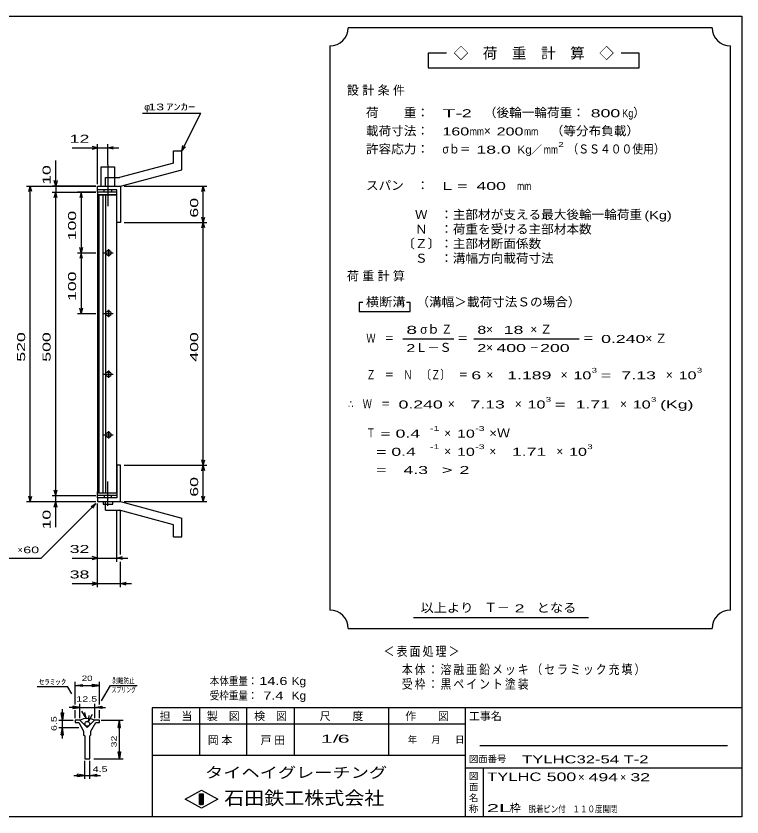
# Model space of a CAD drawing. Units: millimetres, scale not verified. Extents: x -1092 to 1034, y -771 to 635.
# Drawn here: x -162 to 1034, y -685 to 635 of the extents above; entities that cross this region are included whole.
import ezdxf
from ezdxf.enums import TextEntityAlignment as Align

# ---------------------------------------------------------------- set-up
doc = ezdxf.new("R2010")
doc.units = ezdxf.units.MM
doc.header["$LTSCALE"] = 6
doc.linetypes.add('LONG_DASHED_DOTTED', pattern=[15.25, 12, -1.5, 0.25, -1.5])
for name, color, linetype, lineweight in [('0_2', 150, 'Continuous', 25), ('16', 3, 'Continuous', 25), ('19', 6, 'Continuous', 25), ('22', 2, 'Continuous', 25), ('32', 4, 'Continuous', 25)]:
    doc.layers.add(name, color=color, linetype=linetype, lineweight=lineweight)
doc.styles.add('ベクトル', font='')
doc.styles.get('ベクトル').set_extended_font_data('ベクトル')

msp = doc.modelspace()

# ---------------------------------------------------------------- linework, layer by layer
at = {"layer": '0_2'}
for p, q in [((-1041.6, 635.4), (1034.4, 635.4)), ((1034.4, 635.4), (1034.4, -684.6)), ((1034.4, -504.6), (62.4, -504.6)), ((62.4, -504.6), (62.4, -684.6)), ((140.4, -504.6), (140.4, -582.6)), ((218.4, -582.6), (218.4, -504.6)), ((296.4, -504.6), (296.4, -582.6)), ((452.4, -582.6), (452.4, -504.6)), ((578.4, -504.6), (578.4, -684.6)), ((578.4, -531.6), (62.4, -531.6)), ((1010.4, -567.6), (602.4, -567.6)), ((62.4, -582.6), (578.4, -582.6)), ((578.4, -603.6), (1034.4, -603.6)), ((608.4, -684.6), (608.4, -603.6)), ((116.4, -655.2), (143.4, -640.2)), ((140.4, -646.2), (146.4, -646.2)), ((140.4, -664.2), (140.4, -646.2)), ((140.4, -646.2), (141.6, -646.2)), ((141.6, -646.2), (141.6, -664.2)), ((142.8, -664.2), (142.8, -646.2)), ((142.8, -646.2), (144, -646.2)), ((143.4, -640.2), (170.4, -655.2)), ((144, -646.2), (144, -664.2)), ((145.2, -664.2), (145.2, -646.2)), ((145.2, -646.2), (146.4, -646.2)), ((146.4, -646.2), (146.4, -664.2)), ((146.4, -646.2), (146.4, -664.2)), ((143.4, -670.2), (116.4, -655.2)), ((170.4, -655.2), (143.4, -670.2)), ((146.4, -664.2), (140.4, -664.2)), ((141.6, -664.2), (142.8, -664.2)), ((144, -664.2), (145.2, -664.2)), ((1034.4, -684.6), (-1041.6, -684.6))]:
    msp.add_line(p, q, dxfattribs=at)
at = {"layer": '16'}
for p, q in [((4.2, 345.1), (-27.8, 345.1)), ((-27.8, 345.1), (-27.8, 340.6)), ((4.2, 340.6), (4.2, 345.1)), ((-27.8, 340.6), (4.2, 340.6)), ((-27.8, 340.6), (-27.8, -150.4)), ((4.2, 340.6), (-27.8, 340.6)), ((-25.8, 340.6), (-25.8, -150.4)), ((-18.8, -150.4), (-18.8, 340.6)), ((-14.8, 340.6), (-14.8, -150.4)), ((4.2, -150.4), (4.2, 340.6)), ((-9.8, 251.1), (-9.8, 239.1)), ((-17.8, 245.1), (-1.8, 245.1)), ((-7.8, 248.1), (-11.8, 248.1)), ((-11.8, 242.1), (-7.8, 242.1)), ((-7.8, 148.1), (-11.8, 148.1)), ((-9.8, 151.1), (-9.8, 139.1)), ((-17.8, 145.1), (-1.8, 145.1)), ((-11.8, 142.1), (-7.8, 142.1)), ((-17.8, 45.1), (-1.8, 45.1)), ((-7.8, 48.1), (-11.8, 48.1)), ((-11.8, 42.1), (-7.8, 42.1)), ((-9.8, 51.1), (-9.8, 39.1)), ((-7.8, -51.9), (-11.8, -51.9)), ((-9.8, -48.9), (-9.8, -60.9)), ((-17.8, -54.9), (-1.8, -54.9)), ((-11.8, -57.9), (-7.8, -57.9)), ((-27.8, -150.4), (4.2, -150.4)), ((-27.8, -154.9), (-27.8, -150.4)), ((-27.8, -150.4), (4.2, -150.4)), ((4.2, -154.9), (-27.8, -154.9)), ((4.2, -150.4), (4.2, -154.9))]:
    msp.add_line(p, q, dxfattribs=at)
for centre, radius, start, end in [((-11.8, 245.1), 3, 90, 270), ((-9.8, 245.1), 4, 46.6, 133.4), ((-9.8, 245.1), 4, 226.6, 313.4), ((-7.8, 245.1), 3, 270, 90), ((-11.8, 145.1), 3, 90, 270), ((-9.8, 145.1), 4, 46.6, 133.4), ((-7.8, 145.1), 3, 270, 90), ((-9.8, 145.1), 4, 226.6, 313.4), ((-11.8, 45.1), 3, 90, 270), ((-9.8, 45.1), 4, 46.6, 133.4), ((-9.8, 45.1), 4, 226.6, 313.4), ((-7.8, 45.1), 3, 270, 90), ((-11.8, -54.9), 3, 90, 270), ((-9.8, -54.9), 4, 46.6, 133.4), ((-7.8, -54.9), 3, 270, 90), ((-9.8, -54.9), 4, 226.6, 313.4)]:
    msp.add_arc(centre, radius, start, end, dxfattribs=at)
at = {"layer": '19'}
for p, q in [((97.2, 413.1), (111.2, 413.1)), ((97.2, 393.1), (97.2, 413.1)), ((111.2, 382.1), (111.2, 413.1)), ((-21.8, 355.1), (-21.8, 387.1)), ((-21.8, 387.1), (0.2, 387.1)), ((0.2, 387.1), (0.2, 355.1)), ((97.2, 393.1), (8.2, 369.1)), ((10.2, 355.1), (111.2, 382.1)), ((-14.8, 369.1), (8.2, 369.1)), ((-14.8, 355.1), (-14.8, 369.1)), ((-27.8, 345.1), (-27.8, 355.1)), ((-27.8, 349.1), (-27.8, 355.1)), ((-27.8, 355.1), (9.2, 355.1)), ((4.2, 349.1), (-27.8, 349.1)), ((-16.8, 345.1), (-16.8, 349.1)), ((-14.8, 355.1), (10.2, 355.1)), ((-4.8, 349.1), (-4.8, 345.1)), ((4.2, 295.1), (4.2, 349.1)), ((9.2, 355.1), (10.2, 354.1)), ((10.2, 354.1), (10.2, 295.1)), ((10.2, 295.1), (4.2, 295.1)), ((10.2, -104.9), (4.2, -104.9)), ((4.2, -104.9), (4.2, -158.9)), ((10.2, -163.9), (10.2, -104.9)), ((-27.8, -158.9), (-27.8, -148.9)), ((-16.8, -154.9), (-16.8, -158.9)), ((-4.8, -158.9), (-4.8, -154.9)), ((-27.8, -158.9), (-27.8, -164.9)), ((4.2, -158.9), (-27.8, -158.9)), ((-27.8, -164.9), (9.2, -164.9)), ((-18.8, -164.9), (-18.8, -168.9)), ((-18.8, -168.9), (-2.8, -168.9)), ((-14.8, -164.9), (10.2, -164.9)), ((-14.8, -178.9), (-14.8, -164.9)), ((-2.8, -168.9), (-2.8, -164.9)), ((9.2, -164.9), (10.2, -163.9)), ((10.2, -164.9), (111.2, -191.9)), ((-14.8, -178.9), (8.2, -178.9)), ((97.2, -202.9), (8.2, -178.9)), ((111.2, -222.9), (111.2, -191.9)), ((97.2, -222.9), (97.2, -202.9)), ((97.2, -222.9), (111.2, -222.9))]:
    msp.add_line(p, q, dxfattribs=at)
at = {"layer": '19', "linetype": 'LONG_DASHED_DOTTED'}
for p, q in [((-10.8, 390.1), (-10.8, 322.1)), ((-10.8, -171.9), (-10.8, -131.9))]:
    msp.add_line(p, q, dxfattribs=at)
at = {"layer": '22', "color": 4}
for p, q in [((985.2, 616.2), (385.2, 616.2)), ((355.2, 586.2), (355.2, -343.8)), ((1015.2, -343.8), (1015.2, 586.2)), ((547.2, 574.2), (517.2, 574.2)), ((517.2, 574.2), (517.2, 550.2)), ((865.2, 574.2), (835.2, 574.2)), ((865.2, 550.2), (865.2, 574.2)), ((517.2, 550.2), (865.2, 550.2)), ((46.2, 475.1), (142.2, 475.1)), ((111.2, 413.1), (142.2, 475.1)), ((-27.8, 358.1), (-27.8, 424.1)), ((-10.8, 389.9), (-10.8, 424.1)), ((-69.8, 418.1), (-27.8, 418.1)), ((-27.8, 418.1), (-36.8, 420.5)), ((-36.8, 415.7), (-27.8, 418.1)), ((-27.8, 418.1), (-10.8, 418.1)), ((-10.8, 418.1), (-1.8, 420.5)), ((-1.8, 415.7), (-10.8, 418.1)), ((-10.8, 418.1), (7.2, 418.1)), ((111.2, 413.1), (113, 421.86)), ((111.2, 413.1), (117.2, 419.7)), ((-96.8, 355.1), (-96.8, 397.1)), ((-96.8, 355.1), (-99.2, 364.1)), ((-94.4, 364.1), (-96.8, 355.1)), ((-144.8, 355.1), (-30.8, 355.1)), ((-141.2, 346.1), (-138.8, 355.1)), ((-136.4, 346.1), (-138.8, 355.1)), ((-138.8, -164.9), (-138.8, 355.1)), ((-30.8, 355.1), (-102.8, 355.1)), ((-102.8, 345.1), (-30.8, 345.1)), ((-99.2, 336.1), (-96.8, 345.1)), ((-96.8, 355.1), (-96.8, 345.1)), ((-94.4, 336.1), (-96.8, 345.1)), ((-96.8, -154.9), (-96.8, 345.1)), ((-30.8, 345.1), (-60.8, 345.1)), ((-54.8, 345.1), (-57.2, 336.1)), ((-52.4, 336.1), (-54.8, 345.1)), ((-54.8, 345.1), (-54.8, 245.1)), ((16.2, 355.1), (152.4, 355.1)), ((144, 346.1), (146.4, 355.1)), ((148.8, 346.1), (146.4, 355.1)), ((146.4, 295.1), (146.4, 355.1)), ((146.4, 295.1), (144, 304.1)), ((146.4, 295.1), (148.8, 304.1)), ((16.2, 295.1), (152.4, 295.1)), ((144, 286.1), (146.4, 295.1)), ((148.8, 286.1), (146.4, 295.1)), ((146.4, -104.9), (146.4, 295.1)), ((-54.8, 245.1), (-57.2, 254.1)), ((-52.4, 254.1), (-54.8, 245.1)), ((-60.8, 245.1), (-30.8, 245.1)), ((-54.8, 245.1), (-57.2, 236.1)), ((-52.4, 236.1), (-54.8, 245.1)), ((-54.8, 245.1), (-54.8, 145.1)), ((409.2, 163.2), (403.2, 163.2)), ((403.2, 163.2), (403.2, 148.2)), ((487.2, 163.2), (481.2, 163.2)), ((487.2, 148.2), (487.2, 163.2)), ((-54.8, 145.1), (-57.2, 154.1)), ((-52.4, 154.1), (-54.8, 145.1)), ((403.2, 148.2), (487.2, 148.2)), ((-60.8, 145.1), (-30.8, 145.1)), ((475.2, 103.2), (559.2, 103.2)), ((592.2, 103.2), (766.2, 103.2)), ((16.2, -104.9), (152.4, -104.9)), ((146.4, -104.9), (144, -95.9)), ((144, -113.9), (146.4, -104.9)), ((146.4, -104.9), (148.8, -95.9)), ((148.8, -113.9), (146.4, -104.9)), ((146.4, -164.9), (146.4, -104.9)), ((-138.8, -164.9), (-141.2, -155.9)), ((-138.8, -164.9), (-136.4, -155.9)), ((-102.8, -154.9), (-30.8, -154.9)), ((-96.8, -154.9), (-99.2, -145.9)), ((-96.8, -154.9), (-94.4, -145.9)), ((-96.8, -164.9), (-96.8, -154.9)), ((146.4, -164.9), (144, -155.9)), ((146.4, -164.9), (148.8, -155.9)), ((-144.8, -164.9), (-30.8, -164.9)), ((-120.8, -257.9), (-30.8, -167.9)), ((-102.8, -164.9), (-30.8, -164.9)), ((-99.2, -173.9), (-96.8, -164.9)), ((-94.4, -173.9), (-96.8, -164.9)), ((-96.8, -206.9), (-96.8, -164.9)), ((-38.6, -172.7), (-30.8, -167.9)), ((-35.6, -175.7), (-30.8, -167.9)), ((-27.8, -263.9), (-27.8, -167.9)), ((-27.8, -305.9), (-27.8, -167.9)), ((16.2, -164.9), (152.4, -164.9)), ((4.2, -263.9), (4.2, -178.3)), ((10.2, -251.9), (10.2, -178.3)), ((-240.8, -257.9), (-120.8, -257.9)), ((-69.8, -257.9), (-27.8, -257.9)), ((-27.8, -257.9), (-36.8, -255.5)), ((-36.8, -260.3), (-27.8, -257.9)), ((-27.8, -257.9), (4.2, -257.9)), ((4.2, -257.9), (13.2, -255.5)), ((13.2, -260.3), (4.2, -257.9)), ((4.2, -257.9), (22.2, -257.9)), ((10.2, -305.9), (10.2, -263.9)), ((-69.8, -299.9), (-27.8, -299.9)), ((-27.8, -299.9), (-36.8, -297.5)), ((-36.8, -302.3), (-27.8, -299.9)), ((-27.8, -299.9), (10.2, -299.9)), ((10.2, -299.9), (19.2, -297.5)), ((19.2, -302.3), (10.2, -299.9)), ((10.2, -299.9), (28.2, -299.9)), ((493.2, -355.8), (781.2, -355.8)), ((385.2, -373.8), (985.2, -373.8))]:
    msp.add_line(p, q, dxfattribs=at)
for centre, start, end in [((355.2, 616.2), 270, 0), ((1015.2, 616.2), 180, 270), ((355.2, -373.8), 0, 90), ((1015.2, -373.8), 90, 180)]:
    msp.add_arc(centre, 30, start, end, dxfattribs=at)
at = {"layer": '32'}
for p, q in [((-64.8, -499.2), (-64.8, -462)), ((-24.8, -499.2), (-24.8, -462)), ((-127.4, -469.8), (-77.4, -469.8)), ((-70.4, -481.8), (-77.4, -469.8)), ((-64.8, -468), (-52.8, -466.2)), ((-52.8, -469.8), (-64.8, -468)), ((-64.8, -468), (-24.8, -468)), ((-52.8, -469.8), (-52.8, -466.2)), ((-24.8, -468), (-36.8, -466.2)), ((-36.8, -469.8), (-36.8, -466.2)), ((-36.8, -469.8), (-24.8, -468)), ((-21.2, -493), (-6.6, -467.8)), ((-6.6, -467.8), (37.4, -467.8)), ((-56.8, -522), (-56.8, -498)), ((-32.8, -498), (-32.8, -522)), ((-85.8, -525), (-87.6, -513)), ((-87.6, -513), (-84, -513)), ((-85.8, -525), (-85.8, -507)), ((-84, -513), (-85.8, -525)), ((-56.8, -504), (-74.8, -504)), ((-56.8, -504), (-68.8, -502.2)), ((-68.8, -502.2), (-68.8, -505.8)), ((-68.8, -505.8), (-56.8, -504)), ((-64.8, -522), (-64.8, -508.8)), ((-56.8, -504), (-32.8, -504)), ((-46.8, -522), (-53.8, -510)), ((-46.8, -522), (-49, -512.6)), ((-32.8, -504), (-20.8, -502.2)), ((-20.8, -505.8), (-32.8, -504)), ((-32.8, -504), (-14.8, -504)), ((-24.8, -522), (-24.8, -508.8)), ((-20.8, -502.2), (-20.8, -505.8)), ((-91.8, -525), (-67.8, -525)), ((-85.8, -537), (-85.8, -525)), ((-64.8, -525), (-64.8, -529)), ((-56.8, -525), (-64.8, -525)), ((-44.8, -537), (-56.8, -525)), ((-32.8, -525), (-44.8, -537)), ((-42.8, -527), (-36, -515)), ((-42.8, -527), (-41.4, -517.4)), ((-24.8, -525), (-32.8, -525)), ((-24.8, -529), (-24.8, -525)), ((-21.8, -525), (14.2, -525)), ((6.4, -537), (8.2, -525)), ((10, -537), (8.2, -525)), ((8.2, -589), (8.2, -525)), ((-91.8, -537), (-58.8, -537)), ((-87.6, -549), (-85.8, -537)), ((-84, -549), (-85.8, -537)), ((-85.8, -555), (-85.8, -537)), ((-64.8, -529), (-58.8, -529)), ((-58.8, -529), (-50.8, -543)), ((-38.8, -543), (-30.8, -529)), ((-30.8, -529), (-24.8, -529)), ((6.4, -537), (10, -537)), ((-87.6, -549), (-84, -549)), ((-50.8, -543), (-50.8, -549)), ((-50.8, -549), (-48.8, -551)), ((-48.8, -551), (-48.8, -589)), ((-40.8, -551), (-38.8, -549)), ((-40.8, -589), (-40.8, -551)), ((-38.8, -549), (-38.8, -543)), ((8.2, -589), (6.4, -577)), ((6.4, -577), (10, -577)), ((10, -577), (8.2, -589)), ((-48.8, -589), (-40.8, -589)), ((-48.8, -622), (-48.8, -592)), ((-40.8, -622), (-40.8, -592)), ((-33.8, -589), (14.2, -589)), ((-66.8, -616), (-48.8, -616)), ((-48.8, -616), (-60.8, -614.2)), ((-60.8, -617.8), (-60.8, -614.2)), ((-60.8, -617.8), (-48.8, -616)), ((-48.8, -616), (-40.8, -616)), ((-40.8, -616), (-28.8, -614.2)), ((-28.8, -617.8), (-40.8, -616)), ((-40.8, -616), (-22.8, -616)), ((-28.8, -617.8), (-28.8, -614.2))]:
    msp.add_line(p, q, dxfattribs=at)
msp.add_circle((-44.8, -531), 4, dxfattribs=at)
msp.add_arc((-45, -552.41), 30, 66, 113, dxfattribs=at)

# ---------------------------------------------------------------- texts
at = {"layer": '0_2', "style": 'ベクトル'}
for s, height, p in [('担\u3000当', 13.2, (74.4, -518.4)), ('製\u3000図', 13.2, (152.4, -518.4)), ('検\u3000図', 13.2, (230.4, -518.4)), ('尺\u3000\u3000度', 13.2, (338.4, -518.4)), ('作\u3000\u3000図', 13.2, (479.4, -518.4)), ('工事名', 13.2, (584.4, -518.4)), ('年', 11, (483.6, -557.1)), ('月', 11, (522.6, -557.1)), ('日', 11, (561.6, -557.1)), ('図面番号', 11, (584.4, -588.9)), ('図', 11, (584.4, -617.1)), ('面', 11, (584.4, -635.1)), ('名', 11, (584.4, -653.1)), ('称', 11, (584.4, -671.1))]:
    msp.add_text(s, height=height, dxfattribs=at).set_placement(p, align=Align.MIDDLE_LEFT)
at = {"layer": '0_2', "color": 222, "style": 'ベクトル'}
for s, height, width, p in [('タイヘイグレーチング', 17.6, 1.25, (149.4, -611.4)), ('石田鉄工株式会社', 21.99, 1.1, (180.9, -653.4))]:
    msp.add_text(s, height=height, dxfattribs=dict(at, width=width)).set_placement(p, align=Align.MIDDLE_LEFT)
at = {"layer": '22', "style": 'ベクトル'}
for s, height, p in [('◇\u3000荷\u3000重\u3000計\u3000算\u3000◇', 17.6, (559.2, 574.2)), ('φ', 11, (49.2, 485.6)), ('）', 14.52, (855, 476.1)), ('×', 14.52, (609, 446.1)), ('／', 13.2, (686.7, 415.2)), ('σｂ', 14.52, (504, 119.1)), ('×', 14.52, (612.6, 119.1)), ('Ｌ－Ｓ', 14.52, (496.2, 89.1)), ('×', 14.52, (612.6, 89.1)), ('×', 14.52, (613.2, 44.1)), ('×', 14.52, (735.6, 44.1)), ('×', 14.52, (909, 44.1)), ('×', 14.52, (549.6, -3.9)), ('×', 14.52, (660, -3.9)), ('×', 14.52, (833.4, -3.9)), ('×', 14.52, (543.6, -51.9)), ('×', 14.52, (543.6, -81.9)), ('×', 14.52, (618, -81.9)), ('×', 14.52, (728.4, -81.9)), ('×', 11, (-159.8, -244.4)), ('Ｔ－', 15.4, (609.6, -339.3)), ('×', 13.2, (764.4, -619)), ('×', 13.2, (833.4, -619)), ('枠', 13.2, (651.6, -670))]:
    msp.add_text(s, height=height, dxfattribs=at).set_placement(p, align=Align.MIDDLE_LEFT)
for s, height, width, p in [(' 13 ', 11, 1.6, (49.2, 485.6)), ('ｱﾝｶｰ', 11, 1.6, (85.2, 485.6)), ('荷\u3000\u3000重：\u3000', 14.52, 1.05, (414.6, 476.1)), ('T-', 13.2, 2, (540.6, 475.2)), (' 2 ', 13.2, 1.65, (564.6, 475.2)), ('（後輪一輪荷重：', 14.52, 1.05, (609, 476.1)), (' 800', 13.2, 1.65, (777, 475.2)), ('Kg', 13.2, 0.85, (837, 475.2)), ('載荷寸法：\u3000', 14.52, 1.05, (414.6, 446.1)), ('160', 13.2, 1.5, (540.6, 445.2)), ('mm', 13.2, 0.8, (585.6, 445.2)), ('200', 13.2, 1.5, (630, 445.2)), ('mm', 13.2, 0.8, (675, 445.2)), ('\u3000（等分布負載）', 14.52, 1.05, (698.4, 446.1)), (' 12 ', 13.2, 1.65, (-81.8, 433.1)), ('許容応力：\u3000', 14.52, 1.05, (414.6, 416.1)), ('σｂ＝', 14.52, 0.9, (540.6, 416.1)), ('2', 7.92, 1.5, (731.7, 423.6)), ('（ＳＳ４００使用）', 14.52, 0.9, (746.7, 416.1)), (' 18.0', 13.2, 1.65, (588.6, 415.2)), ('Kg', 13.2, 1.1, (664.2, 415.2)), ('mm', 13.2, 0.8, (707.7, 415.2)), ('スパン\u3000：\u3000', 14.52, 1.05, (414.6, 356.1)), ('L = ', 13.2, 1.65, (540.6, 355.2)), (' 400 ', 13.2, 1.65, (588.6, 355.2)), ('mm', 13.2, 0.8, (663.6, 355.2)), ('\u3000Ｗ\u3000：主部材が支える最大後輪一輪荷重', 14.52, 1.05, (474.6, 308.1)), ('(Kg)', 13.2, 1.35, (873.6, 307.2)), ('\u3000Ｎ\u3000：荷重を受ける主部材本数', 14.52, 1.05, (474.6, 284.1)), ('〔Ｚ〕：主部材断面係数', 14.52, 1.05, (474.6, 260.1)), ('\u3000Ｓ\u3000：溝幅方向載荷寸法', 14.52, 1.05, (474.6, 236.1)), ('横断溝', 14.52, 1.1, (414.6, 164.1)), ('\u3000（溝幅＞載荷寸法Ｓの場合）', 14.52, 1.05, (477, 164.1)), ('8', 13.2, 1.8, (481.2, 118.2)), ('Ｚ', 14.52, 0.9, (538.8, 119.1)), ('8', 13.2, 1.5, (598.2, 118.2)), (' 18 ', 13.2, 1.65, (633.6, 118.2)), ('Ｗ\u3000＝', 14.52, 0.75, (415.2, 104.1)), ('＝', 14.52, 0.9, (565.2, 104.1)), ('＝', 14.52, 0.9, (772.2, 104.1)), ('0.240', 13.2, 1.65, (802.2, 103.2)), ('2', 13.2, 1.5, (481.2, 88.2)), ('2', 13.2, 1.5, (598.2, 88.2)), (' 400 ', 13.2, 1.65, (621.6, 88.2)), (' 200 ', 13.2, 1.65, (693.6, 88.2)), ('－', 14.52, 0.75, (684.6, 89.1)), ('Ｚ\u3000＝\u3000Ｎ\u3000〔Ｚ〕\u3000＝', 14.52, 0.75, (415.2, 44.1)), ('3', 7.92, 1.5, (786.6, 51.6)), ('3', 7.92, 1.5, (960, 51.6)), (' 6 ', 13.2, 1.65, (580.2, 43.2)), ('  1.189', 13.2, 1.65, (631.2, 43.2)), ('10', 13.2, 1.5, (756.6, 43.2)), ('=', 13.2, 1.7, (801.6, 43.2)), ('  7.13', 13.2, 1.65, (819.6, 43.2)), ('10', 13.2, 1.5, (930, 43.2)), ('∴\u3000Ｗ\u3000＝', 14.52, 0.75, (385.2, -3.9)), (' 0.240', 13.2, 1.65, (460.2, -4.8)), ('  7.13', 13.2, 1.65, (570.6, -4.8)), ('10', 13.2, 1.5, (681, -4.8)), ('3', 7.92, 1.5, (711, 3.6)), ('  1.71', 13.2, 1.65, (744, -4.8)), ('10', 13.2, 1.5, (854.4, -4.8)), ('3', 7.92, 1.5, (884.4, 3.6)), ('(Kg)', 13.2, 1.65, (899.4, -4.8)), ('=', 13.2, 1.7, (726, -4.8)), ('Ｔ', 14.52, 0.75, (415.2, -51.9)), (' = 0.4', 13.2, 1.65, (430.2, -52.8)), ('-1', 7.918, 1.65, (520.2, -44.4)), ('10', 13.2, 1.5, (564.6, -52.8)), ('-3', 7.918, 1.65, (594.6, -44.4)), ('×Ｗ', 14.52, 1.1, (618, -51.9)), ('  = 0.4', 13.2, 1.65, (415.2, -82.8)), ('-1', 7.918, 1.65, (520.2, -74.4)), ('10', 13.2, 1.5, (564.6, -82.8)), ('-3', 7.918, 1.65, (594.6, -74.4)), ('  1.71', 13.2, 1.65, (639, -82.8)), ('10', 13.2, 1.5, (749.4, -82.8)), ('3', 7.92, 1.5, (779.4, -74.4)), ('  =', 13.2, 1.65, (415.2, -112.8)), ('  4.3', 13.2, 1.65, (460.2, -112.8)), ('>', 13.2, 1.7, (539.7, -112.8)), (' 2 ', 13.2, 1.65, (560.7, -112.8)), (' 32 ', 13.2, 1.65, (-81.8, -242.9)), (' 60 ', 11, 1.6, (-156.8, -244.4)), (' 38 ', 13.2, 1.65, (-81.8, -284.9)), ('以上より\u3000', 14.52, 1.1, (504.6, -339.9)), (' 2 ', 13.2, 1.65, (651.6, -340.8)), ('となる', 14.52, 1.1, (696, -339.9)), ('本体重量：', 13.2, 0.85, (157.2, -460.5)), (' 14.6', 13.2, 1.35, (232.2, -460.5)), ('Kg', 13.2, 1.1, (292.2, -460.5)), ('受枠重量：', 13.2, 0.85, (157.2, -484.5)), ('  7.4', 13.2, 1.35, (232.2, -484.5)), ('Kg', 13.2, 1.1, (292.2, -484.5)), ('1/', 13.2, 2, (340.2, -555.6)), (' 6 ', 13.2, 2, (358.2, -555.6)), ('TYLHC32-54 T-2', 13.2, 1.55, (672, -589.6)), ('TYLHC', 14.08, 1.45, (614.4, -618.4)), (' 500 ', 14.08, 1.55, (704.4, -618.4)), (' 494 ', 13.2, 1.65, (773.4, -619)), (' 32 ', 13.2, 1.65, (842.4, -619)), ('2L', 13.2, 2.05, (613.8, -670)), ('脱着', 11, 0.8, (682.8, -671.5)), ('ピン付', 11, 0.8, (706.8, -671.5)), ('\u3000１１０度開閉', 11, 0.8, (742.8, -671.5))]:
    msp.add_text(s, height=height, dxfattribs=dict(at, width=width)).set_placement(p, align=Align.MIDDLE_LEFT)
at = {"layer": '22', "style": 'ベクトル', "width": 1.65}
for s, p in [(' 10 ', (-111.8, 349.1)), (' 60 ', (131.4, 295.1)), (' 100 ', (-69.8, 257.6)), (' 100 ', (-69.8, 157.6)), (' 520 ', (-153.8, 57.6)), (' 500 ', (-111.8, 57.6)), (' 400 ', (131.4, 57.6)), (' 60 ', (131.4, -164.9)), (' 10 ', (-111.8, -218.9))]:
    msp.add_text(s, height=13.2, rotation=90, dxfattribs=at).set_placement(p, align=Align.MIDDLE_LEFT)
at = {"layer": '22', "attachment_point": 4, "style": 'ベクトル'}
for s, insert, char_height in [('\\T1.28;設計条件', (383.1, 512.1), 14.52), ('\\T1.28;荷重計算', (383.1, 206.1), 14.52), ('\\T1.42;×Ｚ', (685.5, 119.1), 14.52), ('\\T1.42;×Ｚ', (875.1, 104.1), 14.52), ('\\T1.2;\\W0.85;＜表面処理＞', (443.7, -412.3), 15.4), ('\\T1.19;\\W0.85;本体：溶融亜鉛メッキ', (473.7, -442.3), 15.4), ('\\T1.19;\\W0.85;（セラミック充填）', (687.2, -442.3), 15.4), ('\\T1.19;\\W0.85;受枠：黒ペイント塗装', (473.7, -466.3), 15.4), ('\\T1.25;岡本\u3000', (153.9, -558.6), 13.2), ('\\T1.25;戸田\u3000', (240.9, -558.9), 13.2)]:
    msp.add_mtext(s, dxfattribs=dict(at, insert=insert, char_height=char_height))
at = {"layer": '32', "color": 2, "style": 'ベクトル'}
for s, width, p in [('ｾﾗﾐｯｸ', 1.5, (-124.4, -462)), ('20', 1.35, (-53.8, -456)), ('剥離防止', 0.75, (-3.6, -460)), ('スプリング', 0.65, (-4.6, -475)), ('12.5', 1.5, (-62.8, -490.2)), (' 4.5 ', 1.5, (-40.8, -605.8))]:
    msp.add_text(s, height=8.798, dxfattribs=dict(at, width=width)).set_placement(p, align=Align.MIDDLE_LEFT)
at = {"layer": '32', "color": 2, "style": 'ベクトル', "width": 1.5}
for s, p in [('6.5', (-99.6, -543)), (' 32 ', (-0.8, -575))]:
    msp.add_text(s, height=8.798, rotation=90, dxfattribs=at).set_placement(p, align=Align.MIDDLE_LEFT)

doc.saveas('drawing.dxf')
